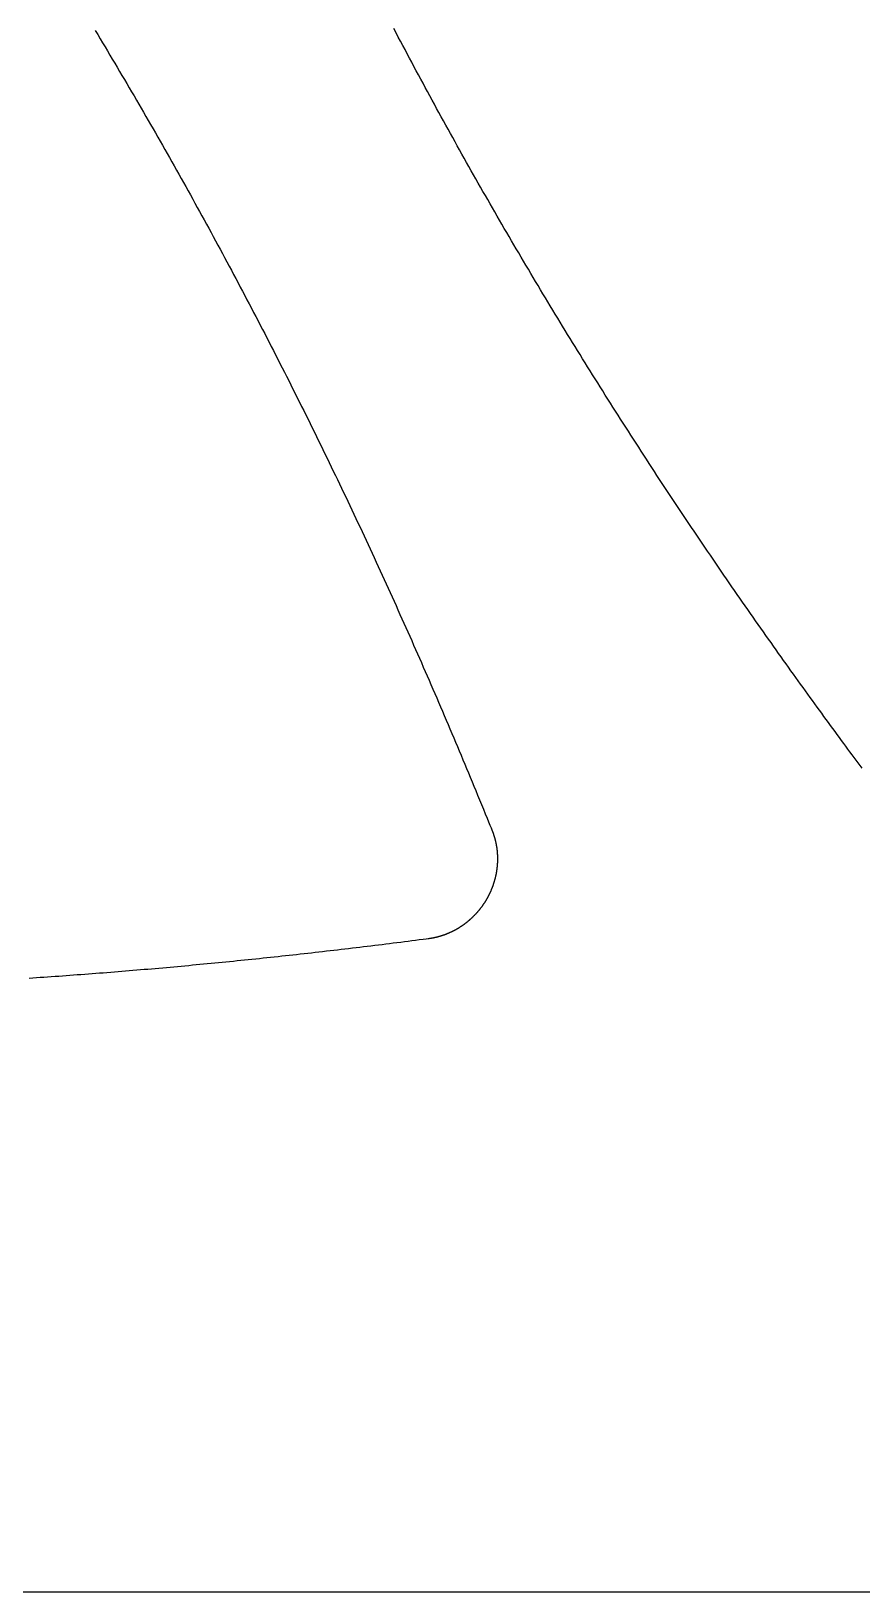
# Model space of a CAD drawing. Extents: x -3 to 136, y 0 to 121.
# Drawn here: x 54.78 to 64.94, y 0 to 19.07 of the extents above; entities that cross this region are included whole.
import ezdxf

# ---------------------------------------------------------------- set-up
doc = ezdxf.new("R2010")
doc.units = 0
doc.layers.get('0').update_dxf_attribs({"linetype": 'CONTINUOUS'})

msp = doc.modelspace()

# ---------------------------------------------------------------- linework, layer by layer
msp.add_lwpolyline([(69.26408, 119.9689, 0.57735027), (64.06792, 119.9689), (-2.59808, 4.5, 0.57735027), (0, 0), (133.332, 0, 0.57735027), (135.93008, 4.5)], format="xyb", close=True)
for points in [[(55.5646, 19.0748, 0), (55.5945, 19.0251, 0), (55.6244, 18.9754, 0), (55.6543, 18.9256, 0), (55.6841, 18.8758, 0), (55.7139, 18.826, 0), (55.7437, 18.7762, 0), (55.7733, 18.7264, 0), (55.803, 18.6765, 0), (55.8326, 18.6266, 0), (55.8621, 18.5767, 0), (55.8916, 18.5267, 0), (55.9211, 18.4767, 0), (55.9505, 18.4267, 0), (55.9799, 18.3767, 0), (56.0092, 18.3267, 0), (56.0385, 18.2766, 0), (56.0677, 18.2265, 0), (56.0969, 18.1763, 0), (56.126, 18.1262, 0), (56.1551, 18.076, 0), (56.1842, 18.0258, 0), (56.2132, 17.9756, 0), (56.2422, 17.9253, 0), (56.2711, 17.875, 0), (56.3, 17.8247, 0), (56.3288, 17.7743, 0), (56.3576, 17.724, 0), (56.3863, 17.6735, 0), (56.415, 17.6231, 0), (56.4437, 17.5727, 0), (56.4723, 17.5222, 0), (56.5009, 17.4716, 0), (56.5294, 17.4211, 0), (56.5579, 17.3705, 0), (56.5863, 17.3199, 0), (56.6147, 17.2693, 0), (56.6431, 17.2186, 0), (56.6714, 17.1679, 0), (56.6997, 17.1172, 0), (56.7279, 17.0664, 0), (56.7561, 17.0156, 0), (56.7842, 16.9648, 0), (56.8123, 16.9139, 0), (56.8404, 16.863, 0), (56.8684, 16.8121, 0), (56.8964, 16.7611, 0), (56.9243, 16.7102, 0), (56.9522, 16.6591, 0), (56.9801, 16.6081, 0), (57.0079, 16.557, 0), (57.0356, 16.5059, 0), (57.0634, 16.4547, 0), (57.091, 16.4035, 0), (57.1187, 16.3523, 0), (57.1463, 16.301, 0), (57.1739, 16.2498, 0), (57.2014, 16.1984, 0), (57.2289, 16.1471, 0), (57.2563, 16.0957, 0), (57.2837, 16.0442, 0), (57.3111, 15.9928, 0), (57.3384, 15.9413, 0), (57.3657, 15.8897, 0), (57.393, 15.8381, 0), (57.4202, 15.7865, 0), (57.4473, 15.7349, 0), (57.4745, 15.6832, 0), (57.5015, 15.6315, 0), (57.5286, 15.5797, 0), (57.5556, 15.5279, 0), (57.5826, 15.4761, 0), (57.6095, 15.4242, 0), (57.6364, 15.3723, 0), (57.6633, 15.3203, 0), (57.6901, 15.2683, 0), (57.7169, 15.2163, 0), (57.7436, 15.1642, 0), (57.7703, 15.1121, 0), (57.797, 15.06, 0), (57.8236, 15.0078, 0), (57.8502, 14.9556, 0), (57.8768, 14.9033, 0), (57.9033, 14.851, 0), (57.9298, 14.7986, 0), (57.9562, 14.7462, 0), (57.9826, 14.6938, 0), (58.009, 14.6413, 0), (58.0353, 14.5888, 0), (58.0616, 14.5363, 0), (58.0879, 14.4837, 0), (58.1141, 14.431, 0), (58.1402, 14.3784, 0), (58.1663, 14.3258, 0), (58.1924, 14.2731, 0), (58.2184, 14.2205, 0), (58.2443, 14.1678, 0), (58.2702, 14.1152, 0), (58.296, 14.0625, 0), (58.3218, 14.0098, 0), (58.3476, 13.9571, 0), (58.3732, 13.9044, 0), (58.3989, 13.8517, 0), (58.4245, 13.7989, 0), (58.45, 13.7462, 0), (58.4755, 13.6935, 0), (58.5009, 13.6407, 0), (58.5263, 13.5879, 0), (58.5516, 13.5351, 0), (58.5769, 13.4823, 0), (58.6022, 13.4295, 0), (58.6274, 13.3766, 0), (58.6525, 13.3238, 0), (58.6776, 13.2709, 0), (58.7026, 13.218, 0), (58.7276, 13.1651, 0), (58.7526, 13.1122, 0), (58.7775, 13.0592, 0), (58.8024, 13.0063, 0), (58.8272, 12.9533, 0), (58.852, 12.9003, 0), (58.8767, 12.8473, 0), (58.9014, 12.7943, 0), (58.926, 12.7412, 0), (58.9506, 12.6881, 0), (58.9752, 12.635, 0), (58.9997, 12.5819, 0), (59.0241, 12.5287, 0), (59.0486, 12.4756, 0), (59.0729, 12.4224, 0), (59.0973, 12.3692, 0), (59.1216, 12.3159, 0), (59.1458, 12.2626, 0), (59.1701, 12.2093, 0), (59.1942, 12.156, 0), (59.2184, 12.1027, 0), (59.2425, 12.0493, 0), (59.2665, 11.9959, 0), (59.2905, 11.9425, 0), (59.3145, 11.889, 0), (59.3384, 11.8355, 0), (59.3623, 11.782, 0), (59.3862, 11.7285, 0), (59.41, 11.6749, 0), (59.4338, 11.6213, 0), (59.4575, 11.5677, 0), (59.4813, 11.514, 0), (59.5049, 11.4603, 0), (59.5286, 11.4066, 0), (59.5522, 11.3528, 0), (59.5757, 11.299, 0), (59.5993, 11.2452, 0), (59.6228, 11.1913, 0), (59.6462, 11.1374, 0), (59.6697, 11.0835, 0), (59.693, 11.0295, 0), (59.7164, 10.9755, 0), (59.7397, 10.9215, 0), (59.763, 10.8674, 0), (59.7863, 10.8133, 0), (59.8095, 10.7592, 0), (59.8327, 10.705, 0), (59.8559, 10.6507, 0), (59.879, 10.5965, 0), (59.9021, 10.5422, 0), (59.9251, 10.488, 0), (59.9479, 10.4341, 0), (59.9706, 10.3804, 0), (59.9932, 10.3269, 0), (60.0157, 10.2735, 0), (60.0382, 10.2201, 0), (60.0605, 10.1667, 0), (60.0829, 10.1133, 0), (60.1053, 10.0598, 0), (60.1277, 10.0061, 0), (60.1501, 9.95214, 0), (60.1726, 9.89795, 0), (60.1952, 9.84343, 0), (60.2179, 9.78852, 0), (60.2407, 9.73318, 0), (60.2637, 9.67735, 0), (60.2869, 9.62097, 0), (60.3103, 9.56399, 0), (60.3339, 9.50637, 0), (60.356, 9.45228, 0), (60.3752, 9.40546, 0), (60.3912, 9.36615, 0), (60.4041, 9.33457, 0), (60.4138, 9.31096, 0)], [(64.9414, 10.062, 0), (64.9172, 10.0945, 0), (64.8929, 10.1273, 0), (64.8683, 10.1604, 0), (64.8435, 10.1938, 0), (64.8185, 10.2276, 0), (64.7933, 10.2616, 0), (64.7679, 10.2961, 0), (64.7423, 10.3308, 0), (64.7165, 10.3658, 0), (64.6904, 10.4012, 0), (64.6642, 10.4368, 0), (64.6378, 10.4728, 0), (64.6111, 10.5091, 0), (64.5843, 10.5457, 0), (64.5573, 10.5826, 0), (64.5301, 10.6198, 0), (64.5028, 10.6572, 0), (64.4752, 10.695, 0), (64.4475, 10.7331, 0), (64.4195, 10.7715, 0), (64.3915, 10.8101, 0), (64.3632, 10.8491, 0), (64.3348, 10.8883, 0), (64.3062, 10.9278, 0), (64.2774, 10.9676, 0), (64.2485, 11.0077, 0), (64.2194, 11.048, 0), (64.1901, 11.0886, 0), (64.1607, 11.1295, 0), (64.1312, 11.1706, 0), (64.1015, 11.2121, 0), (64.0716, 11.2537, 0), (64.0416, 11.2957, 0), (64.0115, 11.3379, 0), (63.9812, 11.3803, 0), (63.9508, 11.4231, 0), (63.9202, 11.466, 0), (63.8896, 11.5092, 0), (63.8587, 11.5527, 0), (63.8278, 11.5964, 0), (63.7967, 11.6404, 0), (63.7655, 11.6846, 0), (63.7342, 11.729, 0), (63.7028, 11.7736, 0), (63.6712, 11.8185, 0), (63.6396, 11.8637, 0), (63.6078, 11.909, 0), (63.5759, 11.9546, 0), (63.5439, 12.0004, 0), (63.5118, 12.0465, 0), (63.4797, 12.0927, 0), (63.4474, 12.1392, 0), (63.415, 12.1859, 0), (63.3825, 12.2328, 0), (63.3499, 12.2799, 0), (63.3173, 12.3272, 0), (63.2845, 12.3748, 0), (63.2517, 12.4225, 0), (63.2188, 12.4705, 0), (63.1858, 12.5186, 0), (63.1527, 12.5669, 0), (63.1196, 12.6155, 0), (63.0864, 12.6641, 0), (63.0532, 12.7129, 0), (63.0201, 12.7616, 0), (62.9871, 12.8103, 0), (62.9541, 12.8591, 0), (62.9212, 12.9078, 0), (62.8883, 12.9566, 0), (62.8554, 13.0054, 0), (62.8227, 13.0541, 0), (62.7899, 13.1029, 0), (62.7573, 13.1517, 0), (62.7247, 13.2006, 0), (62.6921, 13.2494, 0), (62.6596, 13.2982, 0), (62.6271, 13.3471, 0), (62.5947, 13.3959, 0), (62.5624, 13.4448, 0), (62.5301, 13.4937, 0), (62.4978, 13.5426, 0), (62.4656, 13.5915, 0), (62.4335, 13.6404, 0), (62.4014, 13.6894, 0), (62.3694, 13.7383, 0), (62.3374, 13.7873, 0), (62.3055, 13.8363, 0), (62.2736, 13.8853, 0), (62.2417, 13.9343, 0), (62.21, 13.9833, 0), (62.1782, 14.0323, 0), (62.1465, 14.0814, 0), (62.1149, 14.1305, 0), (62.0833, 14.1795, 0), (62.0518, 14.2286, 0), (62.0203, 14.2778, 0), (61.9889, 14.3269, 0), (61.9575, 14.376, 0), (61.9262, 14.4252, 0), (61.8949, 14.4744, 0), (61.8637, 14.5236, 0), (61.8325, 14.5728, 0), (61.8014, 14.622, 0), (61.7703, 14.6713, 0), (61.7393, 14.7205, 0), (61.7083, 14.7698, 0), (61.6774, 14.8191, 0), (61.6465, 14.8684, 0), (61.6157, 14.9178, 0), (61.5849, 14.9671, 0), (61.5542, 15.0165, 0), (61.5235, 15.0659, 0), (61.4929, 15.1153, 0), (61.4623, 15.1647, 0), (61.4317, 15.2142, 0), (61.4013, 15.2637, 0), (61.3708, 15.3132, 0), (61.3404, 15.3627, 0), (61.3101, 15.4122, 0), (61.2798, 15.4618, 0), (61.2495, 15.5114, 0), (61.2193, 15.561, 0), (61.1892, 15.6106, 0), (61.1591, 15.6602, 0), (61.129, 15.7099, 0), (61.099, 15.7596, 0), (61.069, 15.8093, 0), (61.0391, 15.859, 0), (61.0092, 15.9088, 0), (60.9794, 15.9586, 0), (60.9496, 16.0084, 0), (60.9199, 16.0582, 0), (60.8902, 16.1081, 0), (60.8606, 16.1579, 0), (60.831, 16.2078, 0), (60.8014, 16.2578, 0), (60.7719, 16.3077, 0), (60.7424, 16.3577, 0), (60.713, 16.4077, 0), (60.6837, 16.4577, 0), (60.6543, 16.5078, 0), (60.6251, 16.5578, 0), (60.5958, 16.6079, 0), (60.5666, 16.6581, 0), (60.5375, 16.7082, 0), (60.5084, 16.7584, 0), (60.4793, 16.8086, 0), (60.4503, 16.8589, 0), (60.4214, 16.9091, 0), (60.3925, 16.9594, 0), (60.3636, 17.0097, 0), (60.3347, 17.0601, 0), (60.306, 17.1105, 0), (60.2772, 17.1609, 0), (60.2485, 17.2113, 0), (60.2199, 17.2618, 0), (60.1912, 17.3123, 0), (60.1627, 17.3628, 0), (60.1341, 17.4133, 0), (60.1057, 17.4639, 0), (60.0772, 17.5145, 0), (60.0488, 17.5652, 0), (60.0205, 17.6158, 0), (59.9922, 17.6665, 0), (59.9639, 17.7173, 0), (59.9357, 17.768, 0), (59.9075, 17.8188, 0), (59.8793, 17.8697, 0), (59.8512, 17.9205, 0), (59.8232, 17.9714, 0), (59.7951, 18.0223, 0), (59.7672, 18.0733, 0), (59.7392, 18.1243, 0), (59.7113, 18.1753, 0), (59.6835, 18.2263, 0), (59.6557, 18.2774, 0), (59.6279, 18.3285, 0), (59.6002, 18.3797, 0), (59.5725, 18.4309, 0), (59.5448, 18.4821, 0), (59.5172, 18.5334, 0), (59.4897, 18.5847, 0), (59.4621, 18.636, 0), (59.4347, 18.6874, 0), (59.4072, 18.7388, 0), (59.3798, 18.7902, 0), (59.3524, 18.8417, 0), (59.3251, 18.8932, 0), (59.2978, 18.9447, 0), (59.2706, 18.9963, 0), (59.2434, 19.0479, 0), (59.2162, 19.0995, 0)], [(60.4138, 9.31096, 0), (60.4155, 9.30666, 0), (60.4173, 9.30236, 0), (60.419, 9.29805, 0), (60.4206, 9.29373, 0), (60.4223, 9.2894, 0), (60.4239, 9.28507, 0), (60.4256, 9.28072, 0), (60.4272, 9.27637, 0), (60.4287, 9.27202, 0), (60.4303, 9.26765, 0), (60.4318, 9.26328, 0), (60.4333, 9.2589, 0), (60.4348, 9.25451, 0), (60.4362, 9.25012, 0), (60.4377, 9.24571, 0), (60.4391, 9.24131, 0), (60.4405, 9.23689, 0), (60.4419, 9.23247, 0), (60.4432, 9.22804, 0), (60.4445, 9.22361, 0), (60.4458, 9.21917, 0), (60.4471, 9.21472, 0), (60.4484, 9.21026, 0), (60.4496, 9.2058, 0), (60.4508, 9.20134, 0), (60.452, 9.19687, 0), (60.4532, 9.19239, 0), (60.4543, 9.18791, 0), (60.4554, 9.18342, 0), (60.4565, 9.17892, 0), (60.4576, 9.17442, 0), (60.4587, 9.16992, 0), (60.4597, 9.16541, 0), (60.4607, 9.16089, 0), (60.4617, 9.15637, 0), (60.4627, 9.15184, 0), (60.4636, 9.14731, 0), (60.4645, 9.14278, 0), (60.4654, 9.13824, 0), (60.4663, 9.13369, 0), (60.4672, 9.12914, 0), (60.468, 9.12459, 0), (60.4688, 9.12003, 0), (60.4696, 9.11547, 0), (60.4704, 9.1109, 0), (60.4711, 9.10633, 0), (60.4718, 9.10176, 0), (60.4725, 9.09718, 0), (60.4732, 9.0926, 0), (60.4738, 9.08801, 0), (60.4745, 9.08342, 0), (60.4751, 9.07883, 0), (60.4757, 9.07423, 0), (60.4762, 9.06963, 0), (60.4768, 9.06503, 0), (60.4773, 9.06042, 0), (60.4778, 9.05581, 0), (60.4783, 9.0512, 0), (60.4787, 9.04659, 0), (60.4791, 9.04197, 0), (60.4795, 9.03735, 0), (60.4799, 9.03273, 0), (60.4803, 9.0281, 0), (60.4806, 9.02347, 0), (60.4809, 9.01884, 0), (60.4812, 9.01421, 0), (60.4815, 9.00958, 0), (60.4818, 9.00494, 0), (60.482, 9.0003, 0), (60.4822, 8.99567, 0), (60.4824, 8.99103, 0), (60.4825, 8.98639, 0), (60.4827, 8.98175, 0), (60.4828, 8.97711, 0), (60.4829, 8.97248, 0), (60.4829, 8.96784, 0), (60.483, 8.9632, 0), (60.483, 8.95856, 0), (60.483, 8.95393, 0), (60.483, 8.94929, 0), (60.4829, 8.94465, 0), (60.4829, 8.94002, 0), (60.4828, 8.93538, 0), (60.4827, 8.93075, 0), (60.4826, 8.92612, 0), (60.4824, 8.92149, 0), (60.4822, 8.91685, 0), (60.482, 8.91223, 0), (60.4818, 8.9076, 0), (60.4816, 8.90297, 0), (60.4813, 8.89834, 0), (60.481, 8.89372, 0), (60.4807, 8.8891, 0), (60.4804, 8.88448, 0), (60.48, 8.87986, 0), (60.4797, 8.87524, 0), (60.4793, 8.87063, 0), (60.4788, 8.86601, 0), (60.4784, 8.8614, 0), (60.4779, 8.85679, 0), (60.4775, 8.85219, 0), (60.477, 8.84758, 0), (60.4764, 8.84298, 0), (60.4759, 8.83838, 0), (60.4753, 8.83378, 0), (60.4747, 8.82919, 0), (60.4741, 8.8246, 0), (60.4735, 8.82001, 0), (60.4728, 8.81542, 0), (60.4721, 8.81084, 0), (60.4714, 8.80626, 0), (60.4707, 8.80168, 0), (60.47, 8.79711, 0), (60.4692, 8.79254, 0), (60.4684, 8.78797, 0), (60.4676, 8.78341, 0), (60.4668, 8.77885, 0), (60.4659, 8.77429, 0), (60.4651, 8.76974, 0), (60.4642, 8.76519, 0), (60.4633, 8.76064, 0), (60.4623, 8.7561, 0), (60.4614, 8.75157, 0), (60.4604, 8.74703, 0), (60.4594, 8.7425, 0), (60.4584, 8.73798, 0), (60.4573, 8.73346, 0), (60.4563, 8.72894, 0), (60.4552, 8.72443, 0), (60.4541, 8.71993, 0), (60.4529, 8.71542, 0), (60.4518, 8.71093, 0), (60.4506, 8.70644, 0), (60.4494, 8.70195, 0), (60.4482, 8.69747, 0), (60.447, 8.69299, 0), (60.4457, 8.68852, 0), (60.4444, 8.68405, 0), (60.4431, 8.67959, 0), (60.4418, 8.67514, 0), (60.4405, 8.67069, 0), (60.4391, 8.66625, 0), (60.4377, 8.66182, 0), (60.4363, 8.65739, 0), (60.4349, 8.65297, 0), (60.4335, 8.64856, 0), (60.432, 8.64416, 0), (60.4305, 8.63976, 0), (60.429, 8.63537, 0), (60.4275, 8.63099, 0), (60.426, 8.62661, 0), (60.4244, 8.62225, 0), (60.4228, 8.61789, 0), (60.4212, 8.61354, 0), (60.4196, 8.6092, 0), (60.418, 8.60486, 0), (60.4163, 8.60054, 0), (60.4146, 8.59622, 0), (60.4129, 8.59191, 0), (60.4112, 8.58761, 0), (60.4095, 8.58331, 0), (60.4077, 8.57903, 0), (60.4059, 8.57475, 0), (60.4041, 8.57048, 0), (60.4023, 8.56623, 0), (60.4004, 8.56197, 0), (60.3986, 8.55773, 0), (60.3967, 8.5535, 0), (60.3948, 8.54928, 0), (60.3929, 8.54506, 0), (60.391, 8.54086, 0), (60.389, 8.53666, 0), (60.387, 8.53247, 0), (60.385, 8.52829, 0), (60.383, 8.52413, 0), (60.381, 8.51997, 0), (60.3789, 8.51582, 0), (60.3769, 8.51168, 0), (60.3748, 8.50755, 0), (60.3726, 8.50342, 0), (60.3705, 8.49931, 0), (60.3684, 8.49521, 0), (60.3662, 8.49112, 0), (60.364, 8.48704, 0), (60.3618, 8.48297, 0), (60.3596, 8.47891, 0), (60.3573, 8.47486, 0), (60.3551, 8.47082, 0), (60.3528, 8.46679, 0), (60.3505, 8.46277, 0), (60.3482, 8.45876, 0), (60.3458, 8.45476, 0), (60.3435, 8.45077, 0), (60.3411, 8.44679, 0), (60.3387, 8.44283, 0), (60.3363, 8.43887, 0), (60.3339, 8.43493, 0), (60.3314, 8.43099, 0), (60.329, 8.42707, 0), (60.3265, 8.42316, 0), (60.324, 8.41926, 0), (60.3215, 8.41537, 0), (60.3189, 8.41149, 0), (60.3164, 8.40763, 0), (60.3138, 8.40377, 0), (60.3112, 8.39993, 0), (60.3086, 8.3961, 0), (60.306, 8.39228, 0), (60.3033, 8.38847, 0), (60.3007, 8.38467, 0), (60.298, 8.38089, 0), (60.2953, 8.37712, 0), (60.2926, 8.37336, 0), (60.2898, 8.36961, 0), (60.2871, 8.36587, 0), (60.2843, 8.36215, 0), (60.2815, 8.35844, 0), (60.2787, 8.35474, 0), (60.2759, 8.35105, 0), (60.273, 8.34738, 0), (60.2702, 8.34372, 0), (60.2673, 8.34007, 0), (60.2644, 8.33643, 0), (60.2615, 8.33281, 0), (60.2586, 8.3292, 0), (60.2556, 8.32561, 0), (60.2527, 8.32203, 0), (60.2497, 8.31847, 0), (60.2467, 8.31492, 0), (60.2437, 8.31138, 0), (60.2407, 8.30786, 0), (60.2376, 8.30435, 0), (60.2346, 8.30086, 0), (60.2315, 8.29738, 0), (60.2284, 8.29392, 0), (60.2253, 8.29047, 0), (60.2222, 8.28704, 0), (60.2191, 8.28362, 0), (60.2159, 8.28022, 0), (60.2128, 8.27683, 0), (60.2096, 8.27346, 0), (60.2064, 8.2701, 0), (60.2032, 8.26676, 0), (60.1999, 8.26343, 0), (60.1967, 8.26012, 0), (60.1935, 8.25682, 0), (60.1902, 8.25354, 0), (60.1869, 8.25028, 0), (60.1836, 8.24703, 0), (60.1803, 8.24379, 0), (60.177, 8.24057, 0), (60.1736, 8.23737, 0), (60.1702, 8.23418, 0), (60.1669, 8.23101, 0), (60.1635, 8.22786, 0), (60.1601, 8.22472, 0), (60.1567, 8.22159, 0), (60.1532, 8.21849, 0), (60.1498, 8.2154, 0), (60.1463, 8.21232, 0), (60.1429, 8.20926, 0), (60.1394, 8.20622, 0), (60.1359, 8.2032, 0), (60.1323, 8.20019, 0), (60.1288, 8.19719, 0), (60.1253, 8.19422, 0), (60.1217, 8.19126, 0), (60.1181, 8.18831, 0), (60.1146, 8.18539, 0), (60.111, 8.18248, 0), (60.1073, 8.17959, 0), (60.1037, 8.17671, 0), (60.1001, 8.17385, 0), (60.0964, 8.17101, 0), (60.0928, 8.16819, 0), (60.0891, 8.16538, 0), (60.0854, 8.16259, 0), (60.0817, 8.15982, 0), (60.078, 8.15706, 0), (60.0742, 8.15432, 0), (60.0705, 8.1516, 0), (60.0667, 8.1489, 0), (60.0629, 8.14621, 0), (60.0592, 8.14355, 0), (60.0554, 8.1409, 0), (60.0515, 8.13826, 0), (60.0477, 8.13565, 0), (60.0439, 8.13305, 0), (60.04, 8.13047, 0), (60.0362, 8.12791, 0), (60.0323, 8.12537, 0), (60.0284, 8.12285, 0), (60.0245, 8.12034, 0), (60.0206, 8.11785, 0), (60.0167, 8.11538, 0), (60.0127, 8.11293, 0), (60.0088, 8.1105, 0), (60.0048, 8.10808, 0), (60.0009, 8.10568, 0), (59.9969, 8.10331, 0), (59.9929, 8.10095, 0), (59.9889, 8.09861, 0), (59.9849, 8.09629, 0), (59.9808, 8.09398, 0), (59.9768, 8.0917, 0), (59.9727, 8.08944, 0), (59.9687, 8.08719, 0), (59.9646, 8.08497, 0), (59.9605, 8.08276, 0), (59.9564, 8.08058, 0), (59.9523, 8.07841, 0), (59.9482, 8.07627, 0), (59.9441, 8.07414, 0), (59.9399, 8.07204, 0), (59.9358, 8.06995, 0), (59.9317, 8.06789, 0), (59.9275, 8.06584, 0), (59.9233, 8.06382, 0), (59.9191, 8.06182, 0), (59.915, 8.05983, 0), (59.9108, 8.05787, 0), (59.9066, 8.05593, 0), (59.9023, 8.05401, 0), (59.8981, 8.05211, 0), (59.8939, 8.05023, 0), (59.8897, 8.04837, 0), (59.8854, 8.04653, 0), (59.8811, 8.04471, 0), (59.8769, 8.04291, 0), (59.8726, 8.04114, 0), (59.8683, 8.03938, 0), (59.864, 8.03765, 0), (59.8597, 8.03593, 0), (59.8554, 8.03424, 0), (59.8511, 8.03257, 0), (59.8468, 8.03092, 0), (59.8425, 8.02929, 0), (59.8381, 8.02768, 0), (59.8338, 8.02609, 0), (59.8294, 8.02453, 0), (59.8251, 8.02299, 0), (59.8207, 8.02146, 0), (59.8163, 8.01996, 0), (59.812, 8.01848, 0), (59.8076, 8.01702, 0), (59.8032, 8.01559, 0), (59.7988, 8.01417, 0), (59.7944, 8.01278, 0), (59.79, 8.01141, 0), (59.7855, 8.01006, 0), (59.7811, 8.00873, 0), (59.7767, 8.00742, 0), (59.7722, 8.00614, 0), (59.7678, 8.00487, 0), (59.7633, 8.00363, 0), (59.7589, 8.00242, 0), (59.7544, 8.00122, 0), (59.7499, 8.00005, 0), (59.7455, 7.99889, 0), (59.741, 7.99776, 0), (59.7365, 7.99666, 0), (59.732, 7.99557, 0), (59.7275, 7.99451, 0), (59.723, 7.99347, 0), (59.7185, 7.99245, 0), (59.7139, 7.99145, 0), (59.7094, 7.99048, 0), (59.7049, 7.98953, 0), (59.7004, 7.9886, 0), (59.6958, 7.98769, 0), (59.6913, 7.98681, 0), (59.6867, 7.98595, 0), (59.6822, 7.98511, 0), (59.6776, 7.9843, 0), (59.6731, 7.98351, 0), (59.6685, 7.98274, 0), (59.6639, 7.98199, 0), (59.6593, 7.98127, 0), (59.6548, 7.98057, 0), (59.6502, 7.97989, 0), (59.6456, 7.97924, 0), (59.641, 7.97861, 0), (59.6364, 7.978, 0)], [(59.6364, 7.978, 0), (59.6118, 7.97481, 0), (59.5726, 7.96974, 0), (59.5267, 7.96382, 0), (59.4813, 7.95797, 0), (59.436, 7.95217, 0), (59.3904, 7.94635, 0), (59.3448, 7.94056, 0), (59.2993, 7.9348, 0), (59.2538, 7.92907, 0), (59.2084, 7.92337, 0), (59.1631, 7.9177, 0), (59.1177, 7.91206, 0), (59.0723, 7.90644, 0), (59.0269, 7.90084, 0), (58.9815, 7.89527, 0), (58.936, 7.88971, 0), (58.8905, 7.88418, 0), (58.845, 7.87867, 0), (58.7995, 7.87319, 0), (58.7541, 7.86774, 0), (58.7086, 7.86231, 0), (58.6632, 7.85691, 0), (58.6177, 7.85154, 0), (58.5722, 7.84619, 0), (58.5268, 7.84087, 0), (58.4813, 7.83557, 0), (58.4359, 7.8303, 0), (58.3904, 7.82506, 0), (58.345, 7.81984, 0), (58.2996, 7.81465, 0), (58.2541, 7.80949, 0), (58.2087, 7.80435, 0), (58.1632, 7.79924, 0), (58.1178, 7.79415, 0), (58.0723, 7.78909, 0), (58.0269, 7.78406, 0), (57.9814, 7.77906, 0), (57.9359, 7.77408, 0), (57.8905, 7.76912, 0), (57.845, 7.7642, 0), (57.7995, 7.7593, 0), (57.7541, 7.75442, 0), (57.7086, 7.74957, 0), (57.6631, 7.74475, 0), (57.6176, 7.73996, 0), (57.5721, 7.73519, 0), (57.5266, 7.73045, 0), (57.4811, 7.72573, 0), (57.4355, 7.72104, 0), (57.39, 7.71638, 0), (57.3445, 7.71175, 0), (57.2989, 7.70714, 0), (57.2534, 7.70256, 0), (57.2079, 7.69801, 0), (57.1623, 7.69349, 0), (57.1168, 7.68899, 0), (57.0713, 7.68453, 0), (57.0258, 7.68009, 0), (56.9803, 7.67568, 0), (56.9348, 7.6713, 0), (56.8893, 7.66695, 0), (56.8439, 7.66262, 0), (56.7984, 7.65833, 0), (56.7529, 7.65406, 0), (56.7075, 7.64982, 0), (56.662, 7.64561, 0), (56.6165, 7.64143, 0), (56.5711, 7.63728, 0), (56.5256, 7.63315, 0), (56.4802, 7.62906, 0), (56.4347, 7.62499, 0), (56.3893, 7.62095, 0), (56.3439, 7.61694, 0), (56.2984, 7.61296, 0), (56.253, 7.60901, 0), (56.2076, 7.60508, 0), (56.1622, 7.60119, 0), (56.1167, 7.59732, 0), (56.0713, 7.59348, 0), (56.0259, 7.58967, 0), (55.9805, 7.58589, 0), (55.9351, 7.58214, 0), (55.8897, 7.57842, 0), (55.8443, 7.57473, 0), (55.7989, 7.57106, 0), (55.7535, 7.56742, 0), (55.7081, 7.56382, 0), (55.6627, 7.56024, 0), (55.6173, 7.55669, 0), (55.5719, 7.55317, 0), (55.5265, 7.54968, 0), (55.4811, 7.54621, 0), (55.4357, 7.54278, 0), (55.3903, 7.53938, 0), (55.3449, 7.536, 0), (55.2995, 7.53266, 0), (55.2541, 7.52934, 0), (55.2087, 7.52605, 0), (55.1633, 7.52279, 0), (55.1179, 7.51956, 0), (55.0725, 7.51636, 0), (55.0271, 7.51319, 0), (54.9817, 7.51005, 0), (54.9363, 7.50693, 0), (54.8909, 7.50385, 0), (54.8455, 7.5008, 0), (54.8001, 7.49777, 0), (54.7547, 7.49477, 0)]]:
    msp.add_polyline3d(points)

doc.saveas('drawing.dxf')
